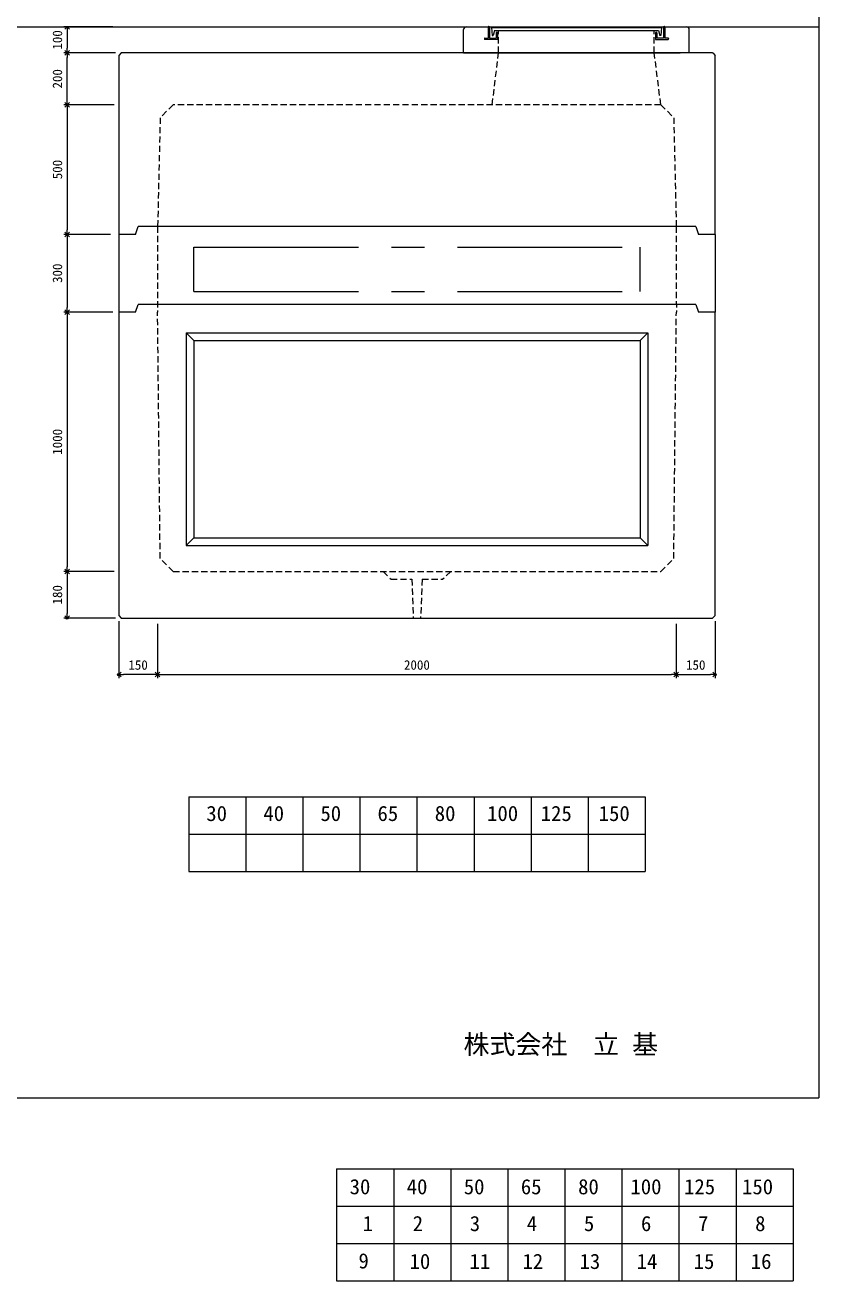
# Model space of a CAD drawing. Units: millimetres, scale not verified. Extents: x -9756 to 9756, y -4628 to 4628.
# Drawn here: x 6696 to 9756, y -4628 to 215 of the extents above; entities that cross this region are included whole.
import ezdxf
from ezdxf.enums import TextEntityAlignment as Align

# ---------------------------------------------------------------- set-up
doc = ezdxf.new("R2010")
doc.units = ezdxf.units.MM
doc.header["$LTSCALE"] = 20
doc.header["$PDMODE"] = 32
doc.header["$PDSIZE"] = 8
doc.linetypes.add('DASHED1', pattern=[1.8, 1.2, -0.6])
doc.linetypes.add('USER2', pattern=[50.8, 31.75, -6.35, 6.35, -6.35])
for name, color, linetype, lineweight in [('0-2_waku', 7, 'Continuous', 18), ('0-3_gaikei', 7, 'Continuous', 18), ('0-4_kakure', 7, 'DASHED1', 5), ('0-5_sunpou', 7, 'Continuous', 18), ('0-8_uchigawa', 6, 'Continuous', 18), ('0-A_futa', 3, 'Continuous', 18), ('0-B_GL', 4, 'Continuous', 18), ('0-D_文字１', 7, 'Continuous', 18), ('1-2_uchigawa2', 6, 'USER2', 18), ('1-4_文字２', 7, 'Continuous', 5), ('1-5_pen3実線', 7, 'Continuous', 18)]:
    doc.layers.add(name, color=color, linetype=linetype, lineweight=lineweight)
doc.styles.add('ＭＳ ゴシック', font='')
doc.styles.get('ＭＳ ゴシック').set_extended_font_data('MS Gothic')

# ---------------------------------------------------------------- blocks, each defined once
blk = doc.blocks.new('_Open90')
at = {"layer": '0-5_sunpou', "lineweight": 5}
blk.add_line((0, 0), (-1, 0), dxfattribs=at)
blk.add_lwpolyline([(-0.5, 0.5), (0, 0), (-0.5, -0.5)], dxfattribs=at)
blk = doc.blocks.new('5 00')
at = {"layer": '0-5_sunpou', "lineweight": 5}
for p, q in [((-1, 241), (8, 250)), ((8, 250), (17, 241)), ((8, 250), (8, 232)), ((8, 232), (8, -232))]:
    blk.add_line(p, q, dxfattribs=at)
at = {"layer": '0-5_sunpou', "xscale": 18, "yscale": 18, "rotation": 270}
blk.add_blockref('_Open90', (8, -250), dxfattribs=at)
at = {"layer": '0-5_sunpou', "style": 'ＭＳ ゴシック'}
blk.add_text('500', height=36.66, rotation=90, dxfattribs=at).set_placement((0, -37.5), align=Align.BOTTOM_LEFT)
blk = doc.blocks.new('300')
at = {"layer": '0-5_sunpou', "lineweight": 5}
blk.add_line((8, 132), (8, -132), dxfattribs=at)
at = {"layer": '0-5_sunpou', "xscale": 18, "yscale": 18}
for p, rotation in [((8, 150), 90), ((8, -150), 270)]:
    blk.add_blockref('_Open90', p, dxfattribs=dict(at, rotation=rotation))
at = {"layer": '0-5_sunpou', "style": 'ＭＳ ゴシック'}
blk.add_text('300', height=36.66, rotation=90, dxfattribs=at).set_placement((0, -37.5), align=Align.BOTTOM_LEFT)
blk = doc.blocks.new('1000')
at = {"layer": '0-5_sunpou', "lineweight": 5}
for p, q in [((149.62, 545.45), (-40.38, 545.45)), ((106.95, 545.45), (-40.38, 545.45)), ((-27.38, 527.45), (-27.38, -436.55)), ((154.62, -454.55), (-40.38, -454.55)), ((149.62, -454.55), (-40.38, -454.55))]:
    blk.add_line(p, q, dxfattribs=at)
at = {"layer": '0-5_sunpou'}
for p in [(-27.38, 545.45), (-27.38, -454.55)]:
    blk.add_point(p, dxfattribs=at)
at = {"layer": '0-5_sunpou', "xscale": 18, "yscale": 18}
for p, rotation in [((-27.38, 545.45), 90), ((-27.38, -454.55), 270)]:
    blk.add_blockref('_Open90', p, dxfattribs=dict(at, rotation=rotation))
at = {"layer": '0-5_sunpou', "style": 'ＭＳ ゴシック'}
blk.add_text('1000', height=36.66, rotation=90, dxfattribs=at).set_placement((-35.38, -4.55), align=Align.BOTTOM_LEFT)
blk = doc.blocks.new('180')
at = {"layer": '0-5_sunpou', "lineweight": 5}
for p, q in [((-15.8, 126), (-15.8, -18)), ((171.2, -36), (-28.8, -36))]:
    blk.add_line(p, q, dxfattribs=at)
at = {"layer": '0-5_sunpou'}
blk.add_point((-15.8, -36), dxfattribs=at)
at = {"layer": '0-5_sunpou', "xscale": 18, "yscale": 18}
for p, rotation in [((-15.8, 144), 90), ((-15.8, -36), 270)]:
    blk.add_blockref('_Open90', p, dxfattribs=dict(at, rotation=rotation))
at = {"layer": '0-5_sunpou', "style": 'ＭＳ ゴシック'}
blk.add_text('180', height=36.66, rotation=90, dxfattribs=at).set_placement((-23.8, 16.5), align=Align.BOTTOM_LEFT)
blk = doc.blocks.new('150')
at = {"layer": '0-5_sunpou', "lineweight": 5}
for p, q in [((-83.33, 174.17), (-83.33, -44.97)), ((66.67, 164.17), (66.67, -44.97)), ((66.67, 164.17), (66.67, -44.97)), ((48.67, -31.97), (-65.33, -31.97))]:
    blk.add_line(p, q, dxfattribs=at)
at = {"layer": '0-5_sunpou'}
blk.add_point((-83.33, -31.97), dxfattribs=at)
at = {"layer": '0-5_sunpou', "xscale": 18, "yscale": 18, "rotation": 180}
blk.add_blockref('_Open90', (-83.33, -31.97), dxfattribs=at)
at = {"layer": '0-5_sunpou', "xscale": 18, "yscale": 18}
blk.add_blockref('_Open90', (66.67, -31.97), dxfattribs=at)
at = {"layer": '0-5_sunpou', "style": 'ＭＳ ゴシック'}
blk.add_text('150', height=36.66, dxfattribs=at).set_placement((-45.83, -23.97), align=Align.BOTTOM_LEFT)
blk = doc.blocks.new('2000')
at = {"layer": '0-5_sunpou', "lineweight": 5}
for p, q in [((499.9, 172.25), (499.9, -36.89)), ((500, 172.25), (500, -36.89)), ((-1481.9, -23.89), (482, -23.89))]:
    blk.add_line(p, q, dxfattribs=at)
at = {"layer": '0-5_sunpou'}
blk.add_point((500, -23.89), dxfattribs=at)
at = {"layer": '0-5_sunpou', "xscale": 18, "yscale": 18, "rotation": 180}
blk.add_blockref('_Open90', (-1499.9, -23.89), dxfattribs=at)
at = {"layer": '0-5_sunpou', "xscale": 18, "yscale": 18}
blk.add_blockref('_Open90', (500, -23.89), dxfattribs=at)
at = {"layer": '0-5_sunpou', "style": 'ＭＳ ゴシック'}
blk.add_text('2000', height=36.66, dxfattribs=at).set_placement((-549.95, -15.89), align=Align.BOTTOM_LEFT)
blk = doc.blocks.new('1 50')
at = {"layer": '0-5_sunpou', "lineweight": 5}
for p, q in [((50.07, 188.71), (50.07, -30.43)), ((-82.13, -17.43), (32.07, -17.43))]:
    blk.add_line(p, q, dxfattribs=at)
at = {"layer": '0-5_sunpou'}
blk.add_point((50.07, -17.43), dxfattribs=at)
at = {"layer": '0-5_sunpou', "xscale": 18, "yscale": 18, "rotation": 180}
blk.add_blockref('_Open90', (-100.13, -17.43), dxfattribs=at)
at = {"layer": '0-5_sunpou', "xscale": 18, "yscale": 18}
blk.add_blockref('_Open90', (50.07, -17.43), dxfattribs=at)
at = {"layer": '0-5_sunpou', "style": 'ＭＳ ゴシック'}
blk.add_text('150', height=36.66, dxfattribs=at).set_placement((-62.53, -9.43), align=Align.BOTTOM_LEFT)

msp = doc.modelspace()

# ---------------------------------------------------------------- linework, layer by layer
at = {"layer": '0-2_waku'}
for p, q in [((9755.33, 4093.76), (9755.33, -3921.86)), ((7326.58, -2760.86), (7326.58, -3048.86)), ((7326.58, -2760.86), (7326.58, -3048.86)), ((7326.58, -2760.86), (7326.58, -3048.86)), ((7326.58, -2760.86), (7326.58, -3048.86)), ((7326.58, -2760.86), (9086.58, -2760.86)), ((7546.58, -2760.86), (7546.58, -3048.86)), ((7766.58, -2760.86), (7766.58, -3048.86)), ((7766.58, -2760.86), (7766.58, -3048.86)), ((7986.58, -2760.86), (7986.58, -3048.86)), ((8206.58, -2760.86), (8206.58, -3048.86)), ((8426.58, -2760.86), (8426.58, -3048.86)), ((8646.58, -2760.86), (8646.58, -3048.86)), ((8866.58, -2760.86), (8866.58, -3048.86)), ((9086.58, -2760.86), (9086.58, -3048.86)), ((7326.58, -2904.86), (9086.58, -2904.86)), ((7326.58, -3048.86), (9086.58, -3048.86)), ((7326.58, -3048.86), (9086.58, -3048.86)), ((-2484.67, -3921.86), (9755.33, -3921.86))]:
    msp.add_line(p, q, dxfattribs=at)
msp.add_lwpolyline([(-2484.67, 4628.14), (9755.33, 4628.14), (9755.33, -3921.86)], dxfattribs=at)
at = {"layer": '0-3_gaikei'}
for p, q in [((8386.58, 108.14), (8386.58, 198.14)), ((8396.58, 208.14), (8481.58, 208.14)), ((9161.58, 208.14), (9246.58, 208.14)), ((9256.58, 108.14), (9256.58, 198.14)), ((7056.58, 98.14), (7056.58, -591.86)), ((9346.08, 108.14), (7067.08, 108.14)), ((8386.58, 108.14), (8496.58, 108.14)), ((8421.58, 108.14), (9221.58, 108.14)), ((9256.58, 108.14), (9146.58, 108.14)), ((9356.58, -591.86), (9356.58, 97.64)), ((7121.58, -591.86), (7131.58, -561.86)), ((9281.58, -561.86), (9291.58, -591.86)), ((7056.58, -591.86), (7056.58, -891.86)), ((7121.58, -591.86), (7056.58, -591.86)), ((9356.58, -591.86), (9291.58, -591.86)), ((9356.58, -591.86), (9356.58, -891.86)), ((7121.58, -891.86), (7131.58, -861.86)), ((9281.58, -861.86), (9291.58, -891.86)), ((7056.58, -891.86), (7056.58, -2061.86)), ((7121.58, -891.86), (7056.58, -891.86)), ((9356.58, -891.86), (9291.58, -891.86)), ((9356.58, -2061.86), (9356.58, -891.86)), ((7056.58, -2061.86), (7066.58, -2071.86)), ((7066.58, -2071.86), (9346.58, -2071.86)), ((9356.58, -2061.86), (9346.58, -2071.86))]:
    msp.add_line(p, q, dxfattribs=at)
for points in [[(9281.58, -561.86), (7132.08, -561.86), (7131.58, -562.36)], [(9281.58, -861.86), (7132.08, -861.86), (7131.58, -862.36)]]:
    msp.add_lwpolyline(points, dxfattribs=at)
for centre, radius, start, end in [((8396, 198.72), 9.44, 86.47383, 183.52617), ((9246.91, 198.47), 9.68, 358.04251, 91.95749)]:
    msp.add_arc(centre, radius, start, end, dxfattribs=at)
at = {"layer": '0-4_kakure'}
for p, q in [((8521.58, 108.14), (8521.58, 194.64)), ((9121.58, 108.14), (9121.58, 194.64)), ((8496.58, -91.86), (8521.58, 108.14)), ((9146.58, -91.86), (9121.58, 108.14)), ((9146.58, -91.86), (7956.58, -91.86)), ((9146.58, -91.86), (9196.58, -141.86)), ((7216.58, -141.86), (7206.82, -561.86)), ((9196.58, -141.86), (9206.34, -561.86)), ((7206.82, -561.86), (7206.58, -891.86)), ((9206.34, -561.86), (9206.58, -891.86)), ((7216.58, -1841.86), (7206.58, -891.86)), ((9196.58, -1841.86), (9206.58, -891.86)), ((7266.58, -1891.86), (7216.58, -1841.86)), ((7266.58, -1891.86), (7956.58, -1891.86)), ((8076.58, -1891.86), (8106.58, -1921.86)), ((8106.58, -1921.86), (8186.58, -1921.86)), ((8186.58, -1921.86), (8192.58, -2071.86)), ((8226.58, -1921.86), (8220.58, -2071.86)), ((8226.58, -1921.86), (8306.58, -1921.86)), ((8336.58, -1891.86), (8306.58, -1921.86))]:
    msp.add_line(p, q, dxfattribs=at)
for points in [[(7956.58, -91.86), (7266.58, -91.86), (7216.58, -141.86)], [(7956.58, -1891.86), (9146.58, -1891.86), (9196.58, -1841.86)]]:
    msp.add_lwpolyline(points, dxfattribs=at)
at = {"layer": '0-5_sunpou', "lineweight": 5}
for p, q in [((7034.15, 208.14), (6844.58, 208.14)), ((6857.58, 190.14), (6857.58, 126.14)), ((7022.58, 108.14), (6844.58, 108.14)), ((7044.58, 108.14), (6844.58, 108.14)), ((6857.58, -73.86), (6857.58, 90.14)), ((7039.58, -91.86), (6844.58, -91.86)), ((7024.58, -91.86), (6844.58, -91.86)), ((7024.58, -591.86), (6844.58, -591.86)), ((7014.58, -591.86), (6844.58, -591.86))]:
    msp.add_line(p, q, dxfattribs=at)
at = {"layer": '0-5_sunpou'}
for p in [(6857.58, 108.14), (6857.58, 108.14), (6857.58, -591.86)]:
    msp.add_point(p, dxfattribs=at)
at = {"layer": '0-8_uchigawa'}
for p, q in [((7316.58, -971.86), (8206.58, -971.86)), ((7316.58, -971.86), (7316.58, -1791.86)), ((7316.58, -971.86), (7346.58, -1001.86)), ((7346.58, -1001.86), (8206.58, -1001.86)), ((7346.58, -1001.86), (7346.58, -1761.86)), ((7346.58, -1001.86), (7346.58, -1761.86)), ((7356.58, -1001.86), (8206.58, -1001.86)), ((8206.58, -971.86), (9096.58, -971.86)), ((8206.58, -1001.86), (9066.58, -1001.86)), ((9096.58, -971.86), (9066.58, -1001.86)), ((9066.58, -1001.86), (9066.58, -1761.86)), ((9066.58, -1001.86), (9066.58, -1761.86)), ((9096.58, -971.86), (9096.58, -1791.86)), ((7316.58, -1791.86), (7346.58, -1761.86)), ((7316.58, -1791.86), (8206.58, -1791.86)), ((7346.58, -1761.86), (8206.58, -1761.86)), ((8206.58, -1761.86), (9066.58, -1761.86)), ((8206.58, -1791.86), (9096.58, -1791.86)), ((9066.58, -1761.86), (9096.58, -1791.86))]:
    msp.add_line(p, q, dxfattribs=at)
at = {"layer": '0-A_futa'}
for p, q in [((8481.58, 208.14), (8481.58, 165.14)), ((8483.58, 210.14), (8486.58, 210.14)), ((8486.58, 210.14), (8486.58, 165.14)), ((8494.39, 205.64), (9148.72, 205.64)), ((8494.39, 205.64), (8496.88, 175.64)), ((8504.91, 194.64), (8500.59, 175.64)), ((8504.91, 194.64), (9138.25, 194.64)), ((9138.25, 194.64), (9142.57, 175.64)), ((9148.72, 205.64), (9146.47, 175.64)), ((9156.58, 210.14), (9156.58, 165.14)), ((9156.58, 210.14), (9159.58, 210.14)), ((9161.58, 208.14), (9161.58, 165.14)), ((8466.58, 163.14), (8466.58, 162.14)), ((8468.58, 165.14), (8481.58, 165.14)), ((8516.58, 160.14), (8468.58, 160.14)), ((8486.58, 165.14), (8511.58, 165.14)), ((8496.88, 175.64), (8500.59, 175.64)), ((8511.58, 185.14), (8511.58, 165.14)), ((8513.58, 187.14), (8514.58, 187.14)), ((8516.58, 185.14), (8516.58, 160.14)), ((9126.58, 185.14), (9126.58, 160.14)), ((9126.58, 160.14), (9174.58, 160.14)), ((9129.58, 187.14), (9128.58, 187.14)), ((9131.58, 185.14), (9131.58, 165.14)), ((9156.58, 165.14), (9131.58, 165.14)), ((9146.47, 175.64), (9142.57, 175.64)), ((9174.58, 165.14), (9161.58, 165.14)), ((9176.58, 163.14), (9176.58, 162.14))]:
    msp.add_line(p, q, dxfattribs=at)
for centre, start, end in [((8483.58, 208.14), 90, 180), ((9159.58, 208.14), 0, 90), ((8468.58, 163.14), 90, 180), ((8468.58, 162.14), 180, 270), ((8513.58, 185.14), 90, 180), ((8514.58, 185.14), 0, 90), ((9128.58, 185.14), 90, 180), ((9129.58, 185.14), 0, 90), ((9174.58, 163.14), 0, 90), ((9174.58, 162.14), 270, 0)]:
    msp.add_arc(centre, 2, start, end, dxfattribs=at)
at = {"layer": '0-B_GL'}
msp.add_line((-2483.9, 208.14), (9756.1, 208.14), dxfattribs=at)
at = {"layer": '1-2_uchigawa2'}
for p, q in [((7346.58, -811.86), (7346.58, -641.86)), ((7346.58, -811.86), (7346.58, -641.86)), ((7346.58, -641.86), (9066.58, -641.86)), ((9066.58, -811.86), (9066.58, -641.86)), ((9066.58, -811.86), (9066.58, -641.86)), ((7346.58, -811.86), (9066.58, -811.86))]:
    msp.add_line(p, q, dxfattribs=at)
at = {"layer": '1-4_文字２'}
for p, q in [((7896.77, -4196.1), (7896.77, -4484.1)), ((7896.77, -4196.1), (7896.77, -4484.1)), ((7896.77, -4196.1), (7896.77, -4484.1)), ((7896.77, -4196.1), (7896.77, -4484.1)), ((7896.77, -4196.1), (9656.77, -4196.1)), ((7896.77, -4196.1), (7896.77, -4484.1)), ((7896.77, -4196.1), (7896.77, -4484.1)), ((7896.77, -4196.1), (7896.77, -4484.1)), ((7896.77, -4196.1), (7896.77, -4484.1)), ((7896.77, -4196.1), (9656.77, -4196.1)), ((8116.77, -4196.1), (8116.77, -4484.1)), ((8116.77, -4196.1), (8116.77, -4484.1)), ((8336.77, -4196.1), (8336.77, -4484.1)), ((8336.77, -4196.1), (8336.77, -4484.1)), ((8336.77, -4196.1), (8336.77, -4484.1)), ((8336.77, -4196.1), (8336.77, -4484.1)), ((8556.77, -4196.1), (8556.77, -4484.1)), ((8556.77, -4196.1), (8556.77, -4484.1)), ((8776.77, -4196.1), (8776.77, -4484.1)), ((8776.77, -4196.1), (8776.77, -4484.1)), ((8996.77, -4196.1), (8996.77, -4484.1)), ((8996.77, -4196.1), (8996.77, -4484.1)), ((9216.77, -4196.1), (9216.77, -4484.1)), ((9216.77, -4196.1), (9216.77, -4484.1)), ((9436.77, -4196.1), (9436.77, -4484.1)), ((9436.77, -4196.1), (9436.77, -4484.1)), ((9656.77, -4196.1), (9656.77, -4484.1)), ((9656.77, -4196.1), (9656.77, -4484.1)), ((7896.77, -4340.1), (9656.77, -4340.1)), ((7896.77, -4340.1), (9656.77, -4340.1)), ((7896.77, -4484.1), (9656.77, -4484.1)), ((7896.77, -4484.1), (9656.77, -4484.1)), ((7896.77, -4484.1), (7896.77, -4628.1)), ((7896.77, -4484.1), (7896.77, -4628.1)), ((7896.77, -4484.1), (7896.77, -4628.1)), ((7896.77, -4484.1), (7896.77, -4628.1)), ((7896.77, -4484.1), (9656.77, -4484.1)), ((7896.77, -4484.1), (7896.77, -4628.1)), ((7896.77, -4484.1), (7896.77, -4628.1)), ((7896.77, -4484.1), (7896.77, -4628.1)), ((7896.77, -4484.1), (7896.77, -4628.1)), ((7896.77, -4484.1), (9656.77, -4484.1)), ((8116.77, -4484.1), (8116.77, -4628.1)), ((8116.77, -4484.1), (8116.77, -4628.1)), ((8336.77, -4484.1), (8336.77, -4628.1)), ((8336.77, -4484.1), (8336.77, -4628.1)), ((8336.77, -4484.1), (8336.77, -4628.1)), ((8336.77, -4484.1), (8336.77, -4628.1)), ((8556.77, -4484.1), (8556.77, -4628.1)), ((8556.77, -4484.1), (8556.77, -4628.1)), ((8776.77, -4484.1), (8776.77, -4628.1)), ((8776.77, -4484.1), (8776.77, -4628.1)), ((8996.77, -4484.1), (8996.77, -4628.1)), ((8996.77, -4484.1), (8996.77, -4628.1)), ((9216.77, -4484.1), (9216.77, -4628.1)), ((9216.77, -4484.1), (9216.77, -4628.1)), ((9436.77, -4484.1), (9436.77, -4628.1)), ((9436.77, -4484.1), (9436.77, -4628.1)), ((9656.77, -4484.1), (9656.77, -4628.1)), ((9656.77, -4484.1), (9656.77, -4628.1)), ((7896.77, -4628.1), (9656.77, -4628.1)), ((7896.77, -4628.1), (9656.77, -4628.1))]:
    msp.add_line(p, q, dxfattribs=at)
at = {"layer": '1-5_pen3実線'}
for p, q in [((7066.23, 107.78), (7056.58, 98.14)), ((7067.08, 108.14), (7066.23, 107.78)), ((9346.08, 108.14), (9346.93, 107.78)), ((9346.93, 107.78), (9356.23, 98.49)), ((9356.23, 98.49), (9356.58, 97.64))]:
    msp.add_line(p, q, dxfattribs=at)

# ---------------------------------------------------------------- block references
at = {"layer": '0-5_sunpou', "xscale": 18, "yscale": 18}
for p, rotation in [((6857.58, 208.14), 90), ((6857.58, 108.14), 270), ((6857.58, 108.14), 90), ((6857.58, -91.86), 270)]:
    msp.add_blockref('_Open90', p, dxfattribs=dict(at, rotation=rotation))
at = {"layer": '0-5_sunpou'}
for name, p in [('5 00', (6849.58, -341.86)), ('300', (6849.58, -741.86)), ('1000', (6884.96, -1437.32)), ('180', (6873.38, -2035.86)), ('150', (7139.91, -2258.03)), ('2000', (8706.48, -2266.11)), ('1 50', (9306.51, -2272.57))]:
    msp.add_blockref(name, p, dxfattribs=at)

# ---------------------------------------------------------------- texts
at = {"layer": '0-5_sunpou', "style": 'ＭＳ ゴシック'}
for s, p in [('100', (6849.58, 120.64)), ('200', (6849.58, -29.36))]:
    msp.add_text(s, height=36.66, rotation=90, dxfattribs=at).set_placement(p, align=Align.BOTTOM_LEFT)
at = {"layer": '0-D_文字１', "style": 'ＭＳ ゴシック'}
for s, height, p in [('30', 58.65, (7394.42, -2872.11)), ('40', 58.65, (7614.42, -2872.11)), ('50', 58.65, (7834.42, -2872.11)), ('65', 58.65, (8054.42, -2872.11)), ('80', 58.65, (8275.24, -2872.11)), ('100', 58.65, (8476.98, -2872.11)), ('125', 58.65, (8683.76, -2872.11)), ('150', 58.65, (8907.28, -2872.11)), ('株式会社\u3000立 基 ', 73.31, (8386.14, -3774.58))]:
    msp.add_text(s, height=height, dxfattribs=at).set_placement(p, align=Align.BOTTOM_LEFT)
at = {"layer": '1-4_文字２', "style": 'ＭＳ ゴシック'}
for s, p in [('30', (7947.07, -4311.73)), ('30', (7947.07, -4311.73)), ('40', (8167.07, -4311.73)), ('40', (8167.07, -4311.73)), ('50', (8387.07, -4311.73)), ('50', (8387.07, -4311.73)), ('65', (8607.07, -4311.73)), ('65', (8607.07, -4311.73)), ('80', (8827.89, -4311.73)), ('80', (8827.89, -4311.73)), ('100', (9029.63, -4311.73)), ('100', (9029.63, -4311.73)), ('125', (9236.41, -4311.73)), ('125', (9236.41, -4311.73)), ('150', (9459.94, -4311.73)), ('150', (9459.94, -4311.73)), ('1', (7997.37, -4453.8)), ('2', (8190.24, -4453.8)), ('3', (8410.24, -4453.8)), ('4', (8630.24, -4453.8)), ('5', (8850.24, -4453.8)), ('6', (9070.24, -4453.8)), ('7', (9290.24, -4453.8)), ('8', (9510.24, -4453.8)), ('9', (7981.23, -4597.8)), ('10', (8178.06, -4599.73)), ('11', (8409.06, -4599.73)), ('12', (8613.47, -4599.73)), ('13', (8833.47, -4599.73)), ('14', (9053.47, -4599.73)), ('15', (9273.47, -4599.73)), ('16', (9493.47, -4599.73))]:
    msp.add_text(s, height=58.65, dxfattribs=at).set_placement(p, align=Align.BOTTOM_LEFT)

doc.saveas('drawing.dxf')
